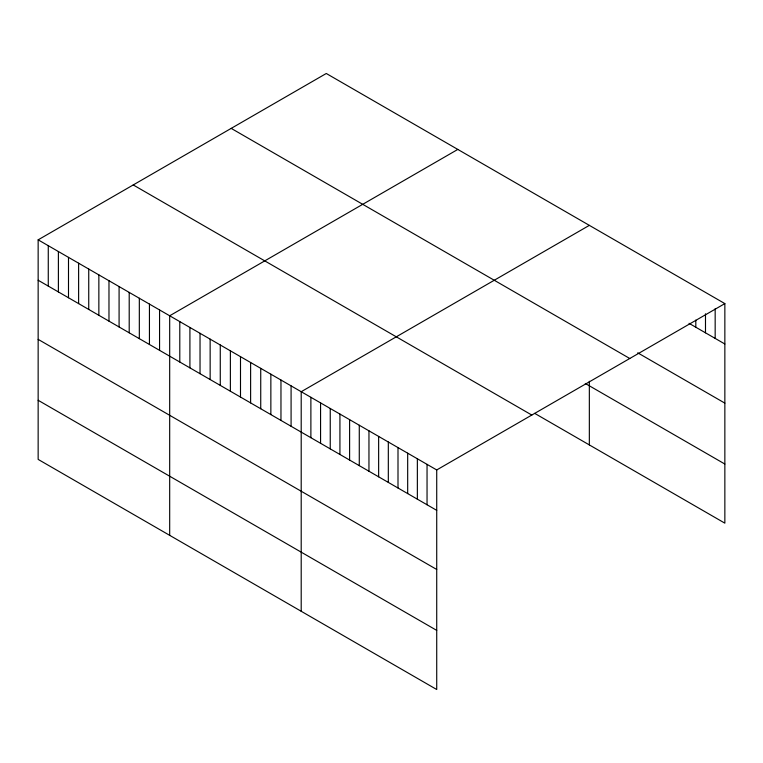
<?xml version="1.0" encoding="UTF-8"?>
<svg xmlns="http://www.w3.org/2000/svg" width="763" height="763" viewBox="0 0 763 763"><rect width="100%" height="100%" fill="white"/><g stroke="black" fill="none" stroke-linecap="round" stroke-linejoin="round"><path stroke-width="1.14" d="M38.15 239.84L436.722 469.951L436.722 689.514L38.15 459.402L38.15 239.84L326.278 73.486L724.85 303.598L724.85 523.16L534.701 413.374M457.81 149.424L169.682 315.777L169.682 535.34M589.341 225.362L301.204 391.715L301.204 611.268M436.722 469.951L724.85 303.598M689.037 323.321L724.85 343.999M637.734 352.83L724.85 403.122M231.199 128.384L629.771 358.496M585.288 383.465L724.85 464.038M133.229 184.942L531.801 415.053M38.15 280.24L436.722 510.352M38.15 339.363L436.722 569.475M38.15 400.279L436.722 630.391M715.169 308.71L715.169 338.41M705.489 313.812L705.489 332.821M695.808 320.107L695.808 327.232M589.341 381.29L589.341 444.924M427.042 464.362L427.042 504.763M417.361 458.773L417.361 499.174M407.68 453.184L407.68 493.585M398 447.595L398 487.996M388.319 442.015L388.319 482.407M378.639 436.426L378.639 476.818M368.958 430.837L368.958 471.229M359.278 425.249L359.278 465.64M349.607 419.66L349.607 460.051M339.926 414.071L339.926 454.462M330.245 408.482L330.245 448.882M320.565 402.893L320.565 443.293M310.884 397.304L310.884 437.704M291.084 385.878L291.084 426.269M280.965 380.031L280.965 420.432M270.855 374.194L270.855 414.586M260.736 368.348L260.736 408.749M250.617 362.511L250.617 402.902M240.498 356.664L240.498 397.065M230.378 350.827L230.378 391.228M220.269 344.981L220.269 385.382M210.149 339.144L210.149 379.545M200.03 333.297L200.03 373.698M189.911 327.461L189.911 367.861M179.791 321.624L179.791 362.015M159.562 309.94L159.562 350.331M149.443 304.094L149.443 344.494M139.324 298.257L139.324 338.648M129.205 292.41L129.205 332.811M119.085 286.573L119.085 326.974M108.975 280.727L108.975 321.128M98.856 274.89L98.856 315.291M88.737 269.043L88.737 309.444M78.618 263.206L78.618 303.607M68.498 257.369L68.498 297.761M58.389 251.523L58.389 291.924M48.269 245.686L48.269 286.077"/></g></svg>
